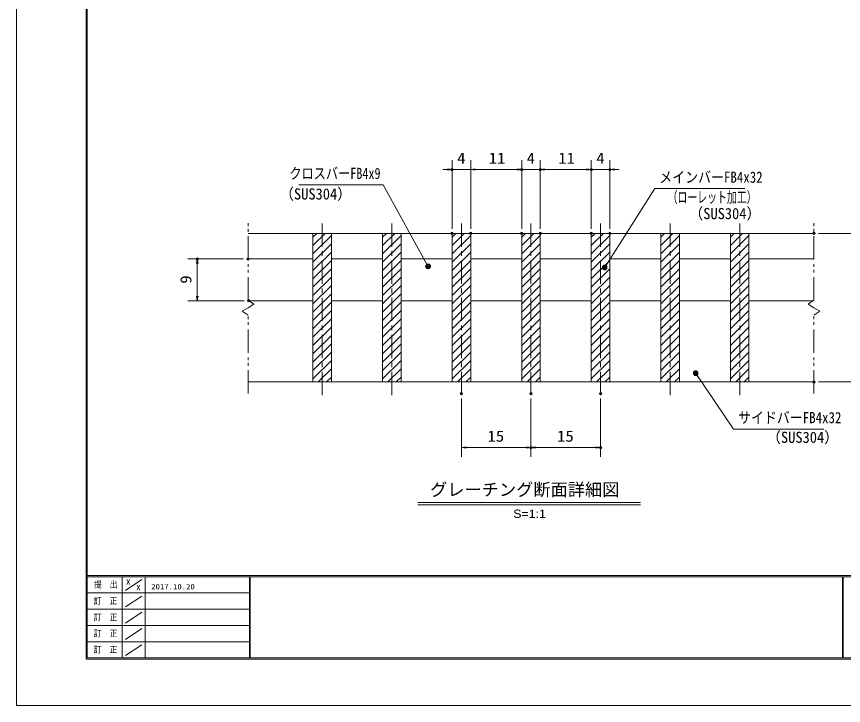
# Model space of a CAD drawing. Units: millimetres, scale not verified, with parts at other scales. Extents: x -1050 to 1050, y -742 to 742.
# Drawn here: x -1050 to -159, y -742 to 0 of the extents above; entities that cross this region are included whole.
import ezdxf
from ezdxf.enums import TextEntityAlignment as Align

# ---------------------------------------------------------------- set-up
doc = ezdxf.new("R2010")
doc.units = ezdxf.units.MM
doc.header["$LTSCALE"] = 5
doc.header["$PDMODE"] = 32
doc.header["$PDSIZE"] = 2.5
doc.linetypes.add('CHAIN1', pattern=[8, 5, -1, 1, -1])
doc.linetypes.add('DOUBLE_CHAIN1', pattern=[8.8, 5, -1, 0.6, -0.6, 0.6, -1])
for name, color, linetype, lineweight in [('0-0_7-図\u3000枠', 4, 'Continuous', 9), ('0-1_寸法注釈', 2, 'Continuous', 9), ('0-2_0', 2, 'Continuous', 9), ('0-3_DEFPOINTS', 134, 'Continuous', 9), ('0-4_蓋', 5, 'Continuous', 9), ('0-5_ハッチング', 4, 'Continuous', 9), ('0-6_想像線', 134, 'DOUBLE_CHAIN1', 9), ('0-7_中心線', 6, 'CHAIN1', 9)]:
    doc.layers.add(name, color=color, linetype=linetype, lineweight=lineweight)
doc.styles.add('HG丸ｺﾞｼｯｸM-PRO', font='')
doc.styles.add('ＭＳ ゴシック', font='')
doc.styles.get('HG丸ｺﾞｼｯｸM-PRO').set_extended_font_data('HG丸ｺﾞｼｯｸM-PRO')
doc.styles.get('ＭＳ ゴシック').set_extended_font_data('MS Gothic')

# ---------------------------------------------------------------- blocks, each defined once
blk = doc.blocks.new('_OPEN')
at = {"layer": '0-2_0'}
blk.add_line((0, 0), (-5, 0), dxfattribs=at)
blk.add_lwpolyline([(-5, 0.833), (0, 0), (-5, -0.833)], dxfattribs=at)
blk = doc.blocks.new('_Dot')
at = {"layer": '0-2_0'}
for p, q in [((-2.5, 0), (-5, 0)), ((2.445, 0.5), (-2.445, 0.5)), ((1.997, 1.5), (-1.997, 1.5)), ((2.289, -0.995), (-2.289, -0.995)), ((1.499, -1.995), (-1.499, -1.995))]:
    blk.add_line(p, q, dxfattribs=at)
for points in [[(2.5, 0), (2.48, 0.313), (2.421, 0.622), (2.324, 0.92), (2.191, 1.204), (2.023, 1.469), (1.822, 1.711), (1.594, 1.926), (1.34, 2.111), (1.064, 2.262), (0.773, 2.378), (0.468, 2.456), (0.157, 2.495), (-0.157, 2.495), (-0.468, 2.456), (-0.773, 2.378), (-1.064, 2.262), (-1.34, 2.111), (-1.594, 1.926), (-1.822, 1.711), (-2.023, 1.469), (-2.191, 1.204), (-2.324, 0.92), (-2.421, 0.622), (-2.48, 0.313), (-2.5, 0), (0, 0)], [(-2.5, 0), (-2.48, -0.313), (-2.421, -0.622), (-2.324, -0.92), (-2.191, -1.204), (-2.023, -1.469), (-1.822, -1.711), (-1.594, -1.926), (-1.34, -2.111), (-1.064, -2.262), (-0.773, -2.378), (-0.468, -2.456), (-0.157, -2.495), (0.157, -2.495), (0.468, -2.456), (0.773, -2.378), (1.064, -2.262), (1.34, -2.111), (1.594, -1.926), (1.822, -1.711), (2.023, -1.469), (2.191, -1.204), (2.324, -0.92), (2.421, -0.622), (2.48, -0.313), (2.5, 0), (0, 0)]]:
    blk.add_lwpolyline(points, close=True, dxfattribs=at)

msp = doc.modelspace()

# ---------------------------------------------------------------- linework, layer by layer
at = {"layer": '0-0_7-図\u3000枠'}
for p, q in [((-975, -692.5), (-975, 692.5)), ((-973.75, -691.25), (-973.75, 691.25)), ((998.75, -602.5), (-973.75, -602.5)), ((998.75, -603.75), (-973.75, -603.75)), ((-936.25, -691.192), (-936.25, -603.75)), ((-911.25, -603.75), (-911.25, -691.192)), ((-798.75, -603.75), (-798.75, -691.192)), ((-798, -603.75), (-798, -691.192)), ((-159.5, -691.25), (-159.5, -603.75)), ((-158.75, -691.25), (-158.75, -603.75)), ((-932.5, -618.606), (-915, -606.924)), ((-798.75, -621.25), (-973.75, -621.25)), ((-932.5, -636.247), (-915, -624.565)), ((-798.75, -638.75), (-973.75, -638.75)), ((-932.5, -653.747), (-915, -642.065)), ((-798.75, -656.25), (-973.75, -656.25)), ((-932.5, -671.247), (-915, -659.565)), ((-798.75, -673.75), (-973.75, -673.75)), ((-932.5, -688.747), (-915, -677.065)), ((1000, -692.5), (-975, -692.5)), ((998.75, -691.25), (-973.75, -691.25))]:
    msp.add_line(p, q, dxfattribs=at)
at = {"layer": '0-1_寸法注釈'}
for p, q in [((-580.45, -228.808), (-580.45, -154.9)), ((-560.45, -228.808), (-560.45, -154.9)), ((-560.45, -228.808), (-560.45, -154.9)), ((-505.45, -228.808), (-505.45, -154.9)), ((-505.45, -228.808), (-505.45, -154.9)), ((-485.45, -228.808), (-485.45, -154.9)), ((-485.45, -228.808), (-485.45, -154.9)), ((-430.45, -228.808), (-430.45, -154.9)), ((-430.45, -228.808), (-430.45, -154.9)), ((-410.45, -228.808), (-410.45, -154.9)), ((-585.45, -164.9), (-590.45, -164.9)), ((-560.45, -164.9), (-580.45, -164.9)), ((-555.45, -164.9), (-510.45, -164.9)), ((-555.45, -164.9), (-550.45, -164.9)), ((-510.45, -164.9), (-515.45, -164.9)), ((-505.45, -164.9), (-485.45, -164.9)), ((-480.45, -164.9), (-435.45, -164.9)), ((-480.45, -164.9), (-475.45, -164.9)), ((-435.45, -164.9), (-440.45, -164.9)), ((-430.45, -164.9), (-410.45, -164.9)), ((-405.45, -164.9), (-400.45, -164.9)), ((-185.45, -233.808), (-130.285, -233.808)), ((-805.45, -261.308), (-865.2, -261.308)), ((-855.2, -301.308), (-855.2, -266.308)), ((-804.779, -306.308), (-865.2, -306.308)), ((-185.45, -393.808), (-130.285, -393.808)), ((-570.45, -411.51), (-570.45, -474.529)), ((-495.45, -411.51), (-495.45, -474.529)), ((-495.45, -411.51), (-495.45, -474.529)), ((-420.45, -411.51), (-420.45, -474.529)), ((-565.45, -464.529), (-500.45, -464.529)), ((-490.45, -464.529), (-425.45, -464.529)), ((-617.576, -523.827), (-377.371, -523.827)), ((-617.576, -526.327), (-377.371, -526.327))]:
    msp.add_line(p, q, dxfattribs=at)
for points in [[(-745.854, -181.345), (-654.681, -181.345), (-606.854, -268.365)], [(-264.764, -185.417), (-361.954, -185.417), (-415.465, -269.666)], [(-179.864, -444.552), (-277.054, -444.552), (-317.364, -385.232)]]:
    msp.add_lwpolyline(points, dxfattribs=at)
at = {"layer": '0-3_DEFPOINTS'}
msp.add_lwpolyline([(-1050, -742.5), (-1050, 742.5), (1050, 742.5), (1050, -742.5)], close=True, dxfattribs=at)
for p in [(-580.45, -164.9), (-505.45, -164.9), (-485.45, -164.9), (-430.45, -164.9), (-410.45, -164.9), (-580.45, -233.808), (-560.45, -233.808), (-505.45, -233.808), (-485.45, -233.808), (-430.45, -233.808), (-410.45, -233.808), (-190.45, -233.808), (-855.2, -261.308), (-800.45, -261.308), (-799.779, -306.308), (-190.45, -393.808), (-570.45, -406.51), (-495.45, -406.51), (-420.45, -406.51), (-495.45, -464.529), (-420.45, -464.529)]:
    msp.add_point(p, dxfattribs=at)
at = {"layer": '0-4_蓋'}
for p, q in [((-800.45, -233.808), (-190.45, -233.808)), ((-730.45, -233.808), (-710.45, -233.808)), ((-730.45, -233.808), (-730.45, -393.808)), ((-710.45, -393.808), (-710.45, -233.808)), ((-655.45, -233.808), (-635.45, -233.808)), ((-655.45, -233.808), (-655.45, -393.808)), ((-635.45, -393.808), (-635.45, -233.808)), ((-580.45, -233.808), (-560.45, -233.808)), ((-580.45, -233.808), (-580.45, -393.808)), ((-560.45, -393.808), (-560.45, -233.808)), ((-505.45, -233.808), (-485.45, -233.808)), ((-505.45, -233.808), (-505.45, -393.808)), ((-485.45, -393.808), (-485.45, -233.808)), ((-430.45, -233.808), (-410.45, -233.808)), ((-430.45, -233.808), (-430.45, -393.808)), ((-410.45, -393.808), (-410.45, -233.808)), ((-355.45, -233.808), (-335.45, -233.808)), ((-355.45, -233.808), (-355.45, -393.808)), ((-335.45, -393.808), (-335.45, -233.808)), ((-280.45, -233.808), (-260.45, -233.808)), ((-280.45, -233.808), (-280.45, -393.808)), ((-260.45, -393.808), (-260.45, -233.808)), ((-800.45, -261.308), (-730.45, -261.308)), ((-710.45, -261.308), (-655.45, -261.308)), ((-635.45, -261.308), (-580.45, -261.308)), ((-560.45, -261.308), (-505.45, -261.308)), ((-485.45, -261.308), (-430.45, -261.308)), ((-410.45, -261.308), (-355.45, -261.308)), ((-335.45, -261.308), (-280.45, -261.308)), ((-260.45, -261.308), (-190.45, -261.308)), ((-799.779, -306.308), (-730.45, -306.308)), ((-710.45, -306.308), (-655.45, -306.308)), ((-635.45, -306.308), (-580.45, -306.308)), ((-560.45, -306.308), (-505.45, -306.308)), ((-485.45, -306.308), (-430.45, -306.308)), ((-410.45, -306.308), (-355.45, -306.308)), ((-335.45, -306.308), (-280.45, -306.308)), ((-260.45, -306.308), (-191.121, -306.308)), ((-800.45, -393.808), (-190.45, -393.808)), ((-730.45, -393.808), (-710.45, -393.808)), ((-655.45, -393.808), (-635.45, -393.808)), ((-580.45, -393.808), (-560.45, -393.808)), ((-505.45, -393.808), (-485.45, -393.808)), ((-430.45, -393.808), (-410.45, -393.808)), ((-355.45, -393.808), (-335.45, -393.808)), ((-280.45, -393.808), (-260.45, -393.808))]:
    msp.add_line(p, q, dxfattribs=at)
at = {"layer": '0-5_ハッチング'}
for p, q in [((-730.45, -237.907), (-726.352, -233.808)), ((-730.45, -246.887), (-717.372, -233.808)), ((-730.45, -255.867), (-710.45, -235.867)), ((-655.45, -237.907), (-651.352, -233.808)), ((-655.45, -246.887), (-642.372, -233.808)), ((-655.45, -255.867), (-635.45, -235.867)), ((-580.45, -237.907), (-576.352, -233.808)), ((-580.45, -246.887), (-567.372, -233.808)), ((-580.45, -255.867), (-560.45, -235.867)), ((-505.45, -237.907), (-501.352, -233.808)), ((-505.45, -246.887), (-492.372, -233.808)), ((-505.45, -255.867), (-485.45, -235.867)), ((-430.45, -237.907), (-426.352, -233.808)), ((-430.45, -246.887), (-417.372, -233.808)), ((-430.45, -255.867), (-410.45, -235.867)), ((-355.45, -237.907), (-351.352, -233.808)), ((-355.45, -246.887), (-342.372, -233.808)), ((-355.45, -255.867), (-335.45, -235.867)), ((-280.45, -237.907), (-276.352, -233.808)), ((-280.45, -246.887), (-267.372, -233.808)), ((-280.45, -255.867), (-260.45, -235.867)), ((-730.45, -264.847), (-710.45, -244.847)), ((-655.45, -264.847), (-635.45, -244.847)), ((-580.45, -264.847), (-560.45, -244.847)), ((-505.45, -264.847), (-485.45, -244.847)), ((-430.45, -264.847), (-410.45, -244.847)), ((-355.45, -264.847), (-335.45, -244.847)), ((-280.45, -264.847), (-260.45, -244.847)), ((-730.45, -273.828), (-710.45, -253.828)), ((-655.45, -273.828), (-635.45, -253.828)), ((-580.45, -273.828), (-560.45, -253.828)), ((-505.45, -273.828), (-485.45, -253.828)), ((-430.45, -273.828), (-410.45, -253.828)), ((-355.45, -273.828), (-335.45, -253.828)), ((-280.45, -273.828), (-260.45, -253.828)), ((-730.45, -282.808), (-710.45, -262.808)), ((-655.45, -282.808), (-635.45, -262.808)), ((-580.45, -282.808), (-560.45, -262.808)), ((-505.45, -282.808), (-485.45, -262.808)), ((-430.45, -282.808), (-410.45, -262.808)), ((-355.45, -282.808), (-335.45, -262.808)), ((-280.45, -282.808), (-260.45, -262.808)), ((-730.45, -291.788), (-710.45, -271.788)), ((-655.45, -291.788), (-635.45, -271.788)), ((-580.45, -291.788), (-560.45, -271.788)), ((-505.45, -291.788), (-485.45, -271.788)), ((-430.45, -291.788), (-410.45, -271.788)), ((-355.45, -291.788), (-335.45, -271.788)), ((-280.45, -291.788), (-260.45, -271.788)), ((-730.45, -300.768), (-710.45, -280.768)), ((-655.45, -300.768), (-635.45, -280.768)), ((-580.45, -300.768), (-560.45, -280.768)), ((-505.45, -300.768), (-485.45, -280.768)), ((-430.45, -300.768), (-410.45, -280.768)), ((-355.45, -300.768), (-335.45, -280.768)), ((-280.45, -300.768), (-260.45, -280.768)), ((-730.45, -309.749), (-710.45, -289.749)), ((-655.45, -309.749), (-635.45, -289.749)), ((-580.45, -309.749), (-560.45, -289.749)), ((-505.45, -309.749), (-485.45, -289.749)), ((-430.45, -309.749), (-410.45, -289.749)), ((-355.45, -309.749), (-335.45, -289.749)), ((-280.45, -309.749), (-260.45, -289.749)), ((-730.45, -318.729), (-710.45, -298.729)), ((-655.45, -318.729), (-635.45, -298.729)), ((-580.45, -318.729), (-560.45, -298.729)), ((-505.45, -318.729), (-485.45, -298.729)), ((-430.45, -318.729), (-410.45, -298.729)), ((-355.45, -318.729), (-335.45, -298.729)), ((-280.45, -318.729), (-260.45, -298.729)), ((-730.45, -327.709), (-710.45, -307.709)), ((-655.45, -327.709), (-635.45, -307.709)), ((-580.45, -327.709), (-560.45, -307.709)), ((-505.45, -327.709), (-485.45, -307.709)), ((-430.45, -327.709), (-410.45, -307.709)), ((-355.45, -327.709), (-335.45, -307.709)), ((-280.45, -327.709), (-260.45, -307.709)), ((-730.45, -336.689), (-710.45, -316.689)), ((-655.45, -336.689), (-635.45, -316.689)), ((-580.45, -336.689), (-560.45, -316.689)), ((-505.45, -336.689), (-485.45, -316.689)), ((-430.45, -336.689), (-410.45, -316.689)), ((-355.45, -336.689), (-335.45, -316.689)), ((-280.45, -336.689), (-260.45, -316.689)), ((-730.45, -345.67), (-710.45, -325.67)), ((-655.45, -345.67), (-635.45, -325.67)), ((-580.45, -345.67), (-560.45, -325.67)), ((-505.45, -345.67), (-485.45, -325.67)), ((-430.45, -345.67), (-410.45, -325.67)), ((-355.45, -345.67), (-335.45, -325.67)), ((-280.45, -345.67), (-260.45, -325.67)), ((-730.45, -354.65), (-710.45, -334.65)), ((-655.45, -354.65), (-635.45, -334.65)), ((-580.45, -354.65), (-560.45, -334.65)), ((-505.45, -354.65), (-485.45, -334.65)), ((-430.45, -354.65), (-410.45, -334.65)), ((-355.45, -354.65), (-335.45, -334.65)), ((-280.45, -354.65), (-260.45, -334.65)), ((-730.45, -363.63), (-710.45, -343.63)), ((-655.45, -363.63), (-635.45, -343.63)), ((-580.45, -363.63), (-560.45, -343.63)), ((-505.45, -363.63), (-485.45, -343.63)), ((-430.45, -363.63), (-410.45, -343.63)), ((-355.45, -363.63), (-335.45, -343.63)), ((-280.45, -363.63), (-260.45, -343.63)), ((-730.45, -372.61), (-710.45, -352.61)), ((-655.45, -372.61), (-635.45, -352.61)), ((-580.45, -372.61), (-560.45, -352.61)), ((-505.45, -372.61), (-485.45, -352.61)), ((-430.45, -372.61), (-410.45, -352.61)), ((-355.45, -372.61), (-335.45, -352.61)), ((-280.45, -372.61), (-260.45, -352.61)), ((-730.45, -381.591), (-710.45, -361.591)), ((-655.45, -381.591), (-635.45, -361.591)), ((-580.45, -381.591), (-560.45, -361.591)), ((-505.45, -381.591), (-485.45, -361.591)), ((-430.45, -381.591), (-410.45, -361.591)), ((-355.45, -381.591), (-335.45, -361.591)), ((-280.45, -381.591), (-260.45, -361.591)), ((-730.45, -390.571), (-710.45, -370.571)), ((-655.45, -390.571), (-635.45, -370.571)), ((-580.45, -390.571), (-560.45, -370.571)), ((-505.45, -390.571), (-485.45, -370.571)), ((-430.45, -390.571), (-410.45, -370.571)), ((-355.45, -390.571), (-335.45, -370.571)), ((-280.45, -390.571), (-260.45, -370.571)), ((-724.707, -393.808), (-710.45, -379.551)), ((-649.707, -393.808), (-635.45, -379.551)), ((-574.707, -393.808), (-560.45, -379.551)), ((-499.707, -393.808), (-485.45, -379.551)), ((-424.707, -393.808), (-410.45, -379.551)), ((-349.707, -393.808), (-335.45, -379.551)), ((-274.707, -393.808), (-260.45, -379.551)), ((-715.727, -393.808), (-710.45, -388.531)), ((-640.727, -393.808), (-635.45, -388.531)), ((-565.727, -393.808), (-560.45, -388.531)), ((-490.727, -393.808), (-485.45, -388.531)), ((-415.727, -393.808), (-410.45, -388.531)), ((-340.727, -393.808), (-335.45, -388.531)), ((-265.727, -393.808), (-260.45, -388.531))]:
    msp.add_line(p, q, dxfattribs=at)
for points in [[(-710.45, -233.808), (-730.45, -233.808), (-730.45, -393.808), (-710.45, -393.808)], [(-635.45, -233.808), (-655.45, -233.808), (-655.45, -393.808), (-635.45, -393.808)], [(-560.45, -233.808), (-580.45, -233.808), (-580.45, -393.808), (-560.45, -393.808)], [(-485.45, -233.808), (-505.45, -233.808), (-505.45, -393.808), (-485.45, -393.808)], [(-410.45, -233.808), (-430.45, -233.808), (-430.45, -393.808), (-410.45, -393.808)], [(-335.45, -233.808), (-355.45, -233.808), (-355.45, -393.808), (-335.45, -393.808)], [(-260.45, -233.808), (-280.45, -233.808), (-280.45, -393.808), (-260.45, -393.808)]]:
    msp.add_lwpolyline(points, close=True, dxfattribs=at)
at = {"layer": '0-6_想像線'}
for p, q in [((-800.45, -305.859), (-800.45, -221.308)), ((-190.45, -305.859), (-190.45, -221.308)), ((-800.45, -305.859), (-794.157, -310.072)), ((-794.157, -310.072), (-800.45, -313.808)), ((-806.743, -317.545), (-800.45, -313.808)), ((-800.45, -321.757), (-806.743, -317.545)), ((-184.157, -317.545), (-190.45, -313.808)), ((-190.45, -321.757), (-184.157, -317.545)), ((-800.45, -406.308), (-800.45, -321.757)), ((-190.45, -406.308), (-190.45, -321.757))]:
    msp.add_line(p, q, dxfattribs=at)
msp.add_lwpolyline([(-190.45, -305.859), (-196.743, -310.072), (-190.45, -313.808)], dxfattribs=at)
at = {"layer": '0-7_中心線'}
for p, q in [((-720.45, -408.035), (-720.45, -221.106)), ((-645.45, -408.035), (-645.45, -221.106)), ((-570.45, -408.035), (-570.45, -221.106)), ((-495.45, -408.035), (-495.45, -221.106)), ((-420.45, -408.035), (-420.45, -221.106)), ((-345.45, -408.035), (-345.45, -221.106)), ((-270.45, -408.035), (-270.45, -221.106))]:
    msp.add_line(p, q, dxfattribs=at)

# ---------------------------------------------------------------- block references
at = {"layer": '0-1_寸法注釈'}
for p in [(-580.45, -164.9), (-505.45, -164.9), (-505.45, -164.9), (-430.45, -164.9), (-430.45, -164.9), (-495.45, -464.529), (-420.45, -464.529)]:
    msp.add_blockref('_OPEN', p, dxfattribs=at)
for name, p, rotation in [('_OPEN', (-560.45, -164.9), 180), ('_OPEN', (-560.45, -164.9), 180), ('_OPEN', (-485.45, -164.9), 180), ('_OPEN', (-485.45, -164.9), 180), ('_OPEN', (-410.45, -164.9), 180), ('_OPEN', (-855.2, -261.308), 90), ('_Dot', (-606.364, -269.237), 299.29723), ('_Dot', (-416.009, -270.506), 237.09638), ('_OPEN', (-855.2, -306.308), 270), ('_Dot', (-317.936, -384.411), 124.85308), ('_OPEN', (-570.45, -464.529), 180), ('_OPEN', (-495.45, -464.529), 180)]:
    msp.add_blockref(name, p, dxfattribs=dict(at, rotation=rotation))

# ---------------------------------------------------------------- texts
at = {"layer": '0-0_7-図\u3000枠', "color": 5, "style": 'ＭＳ ゴシック'}
for s, height, width, p in [('提\u3000出', 6.745, 0.9, (-966.593, -617.56)), ('X', 5.755, 1.2, (-931.902, -614.076)), ('X', 5.755, 1.2, (-920.995, -620.022)), ('2017.10.20', 5.755, 1.2, (-904.801, -619.113)), ('訂\u3000正', 6.745, 0.9, (-966.76, -635.201)), ('訂\u3000正', 6.745, 0.9, (-966.76, -652.701)), ('訂\u3000正', 6.745, 0.9, (-966.76, -670.201)), ('訂\u3000正', 6.745, 0.9, (-966.76, -687.701))]:
    msp.add_text(s, height=height, dxfattribs=dict(at, width=width)).set_placement(p, align=Align.BOTTOM_LEFT)
at = {"layer": '0-1_寸法注釈', "color": 7}
for s, height, style, width, p in [('4', 12.02, 'ＭＳ ゴシック', 1.1, (-575.035, -162.213)), ('11', 12.02, 'ＭＳ ゴシック', 1.1, (-541.028, -162.213)), ('4', 12.02, 'ＭＳ ゴシック', 1.1, (-500.035, -162.213)), ('11', 12.02, 'ＭＳ ゴシック', 1.1, (-466.028, -162.213)), ('4', 12.02, 'ＭＳ ゴシック', 1.1, (-425.035, -162.213)), ('クロスバーFB4x9', 12.02, 'ＭＳ ゴシック', 0.8, (-755.875, -178.658)), ('メインバーFB4x32', 12.03, 'ＭＳ ゴシック', 0.85, (-357.177, -182.73)), ('（SUS304）', 12.02, 'ＭＳ ゴシック', 0.95, (-766.542, -200.801)), ('（ローレット加工）', 12.02, 'ＭＳ ゴシック', 0.65, (-348.177, -204.285)), ('（SUS304）', 12.02, 'ＭＳ ゴシック', 0.95, (-325.33, -221.949)), ('サイドバーFB4x32', 12.03, 'ＭＳ ゴシック', 0.85, (-272.277, -441.865)), ('（SUS304）', 12.02, 'ＭＳ ゴシック', 0.95, (-241.567, -463.109)), ('15', 12.02, 'ＭＳ ゴシック', 1.1, (-542.338, -461.842)), ('15', 12.02, 'ＭＳ ゴシック', 1.1, (-467.338, -461.842)), ('S=1:1', 9.054, 'HG丸ｺﾞｼｯｸM-PRO', 1.1, (-514.549, -543.128))]:
    msp.add_text(s, height=height, dxfattribs=dict(at, style=style, width=width)).set_placement(p, align=Align.BOTTOM_LEFT)
at = {"layer": '0-1_寸法注釈', "color": 7, "style": 'ＭＳ ゴシック', "width": 1.1}
msp.add_text('9', height=12.02, rotation=90, dxfattribs=at).set_placement((-857.887, -287.957), align=Align.BOTTOM_LEFT)
at = {"layer": '0-1_寸法注釈', "color": 7, "style": 'HG丸ｺﾞｼｯｸM-PRO'}
msp.add_text('グレーチング断面詳細図', height=13.6, dxfattribs=at).set_placement((-604.214, -520.716), align=Align.BOTTOM_LEFT)

doc.saveas('drawing.dxf')
